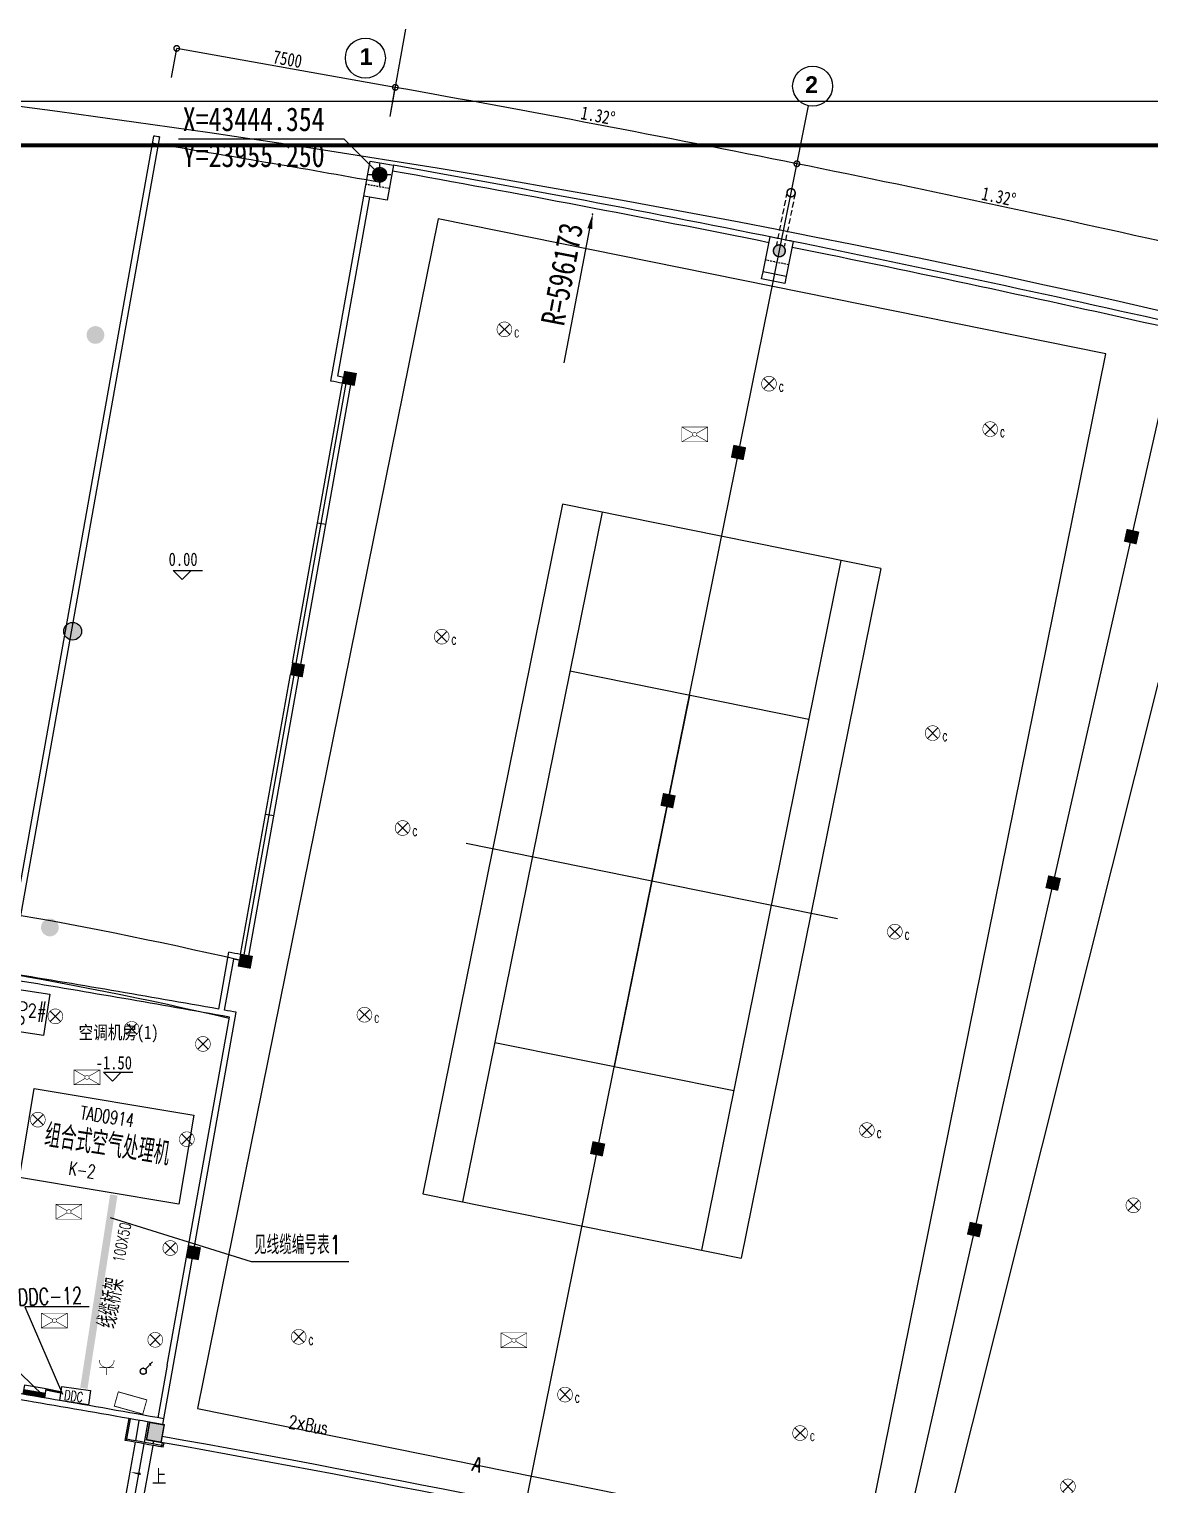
# Model space of a CAD drawing. Extents: x 23618587 to 48466785, y 42305484 to 86624613.
# Drawn here: x 24241519 to 24279362, y 43377924 to 43427102 of the extents above; entities that cross this region are included whole.
import ezdxf

# ---------------------------------------------------------------- set-up
doc = ezdxf.new("R2010")
doc.units = 0
doc.header["$MEASUREMENT"] = 0
doc.linetypes.add('HIDDEN', pattern=[9.525, 6.35, -3.175])
doc.layers.get('0').update_dxf_attribs({"linetype": 'CONTINUOUS'})
doc.layers.get('DEFPOINTS').update_dxf_attribs({"linetype": 'CONTINUOUS'})
for name, color, linetype in [('AC-W', 7, 'CONTINUOUS'), ('EQUIP', 3, 'CONTINUOUS'), ('FRAME', 7, 'CONTINUOUS'), ('J-DIM', 7, 'CONTINUOUS'), ('SIG_TEXT', 7, 'CONTINUOUS'), ('楼控', 1, 'CONTINUOUS'), ('设备-动力', 3, 'CONTINUOUS'), ('设备-插座', 3, 'CONTINUOUS'), ('设备-照明', 3, 'CONTINUOUS'), ('设备-箱柜', 3, 'CONTINUOUS')]:
    doc.layers.add(name, color=color, linetype=linetype)
doc.styles.add('_TXT', font='TXT.shx')
doc.styles.add('DFHZ', font='romans.shx', dxfattribs={"width": 0.7, "bigfont": 'dfhz.shx'})
doc.styles.add('IDQSTYLE', font='simplex.shx', dxfattribs={"width": 0.7, "bigfont": 'hzfs1.shx'})
doc.styles.add('Q1', font='SimSun.ttf', dxfattribs={"width": 0.8, "height": 450})
doc.styles.add('Q200', font='SimSun.ttf', dxfattribs={"width": 0.8, "height": 450})
doc.styles.add('ROMANC', font='romanc', dxfattribs={"width": 0.8})
doc.styles.add('Romans', font='romans.shx', dxfattribs={"width": 0.7, "height": 450})
doc.styles.add('T-SG-01$0$Arial', font='ARIALBD.TTF')
doc.dimstyles.new('Q2', dxfattribs={"dimscale": 150, "dimtxt": 2.5, "dimasz": 2.5, "dimexe": 0, "dimexo": 0, "dimgap": 0.5, "dimtad": 1, "dimdec": 4, "dimdsep": 46, "dimtxsty": 'Q200', "dimblk1": 'DOTSMALL', "dimblk2": 'DOTSMALL', "dimsah": 1, "dimcen": 2.5, "dimadec": 0, "dimazin": 0, "dimtfac": 1, "dimtdec": 3, "dimtmove": 2, "dimatfit": 3, "dimldrblk": 'DOTSMALL', "dimfxl": 1, "dimtolj": 1, "dimtzin": 10, "dimarcsym": 0})

# ---------------------------------------------------------------- blocks, each defined once
blk = doc.blocks.new('_DOTSMALL')
at = {"color": 0, "linetype": 'ByBlock', "const_width": 0.5}
blk.add_lwpolyline([(-0.0625, 0, 1), (0.0625, 0, 1)], format="xyb", close=True, dxfattribs=at)
blk = doc.blocks.new('*D43')
at = {"color": 0, "linetype": 'ByBlock'}
blk.add_arc((24148685, 42835268), 599173, 77.24798, 78.56798, dxfattribs=at)
at = {"layer": 'DEFPOINTS', "color": 0, "linetype": 'ByBlock'}
for p in [(24267841, 43424513), (24267246, 43421573), (24276450, 43420660), (24281163, 43420637), (24280721, 43418686)]:
    blk.add_point(p, dxfattribs=at)
at = {"color": 0, "linetype": 'ByBlock', "xscale": 375, "yscale": 375, "zscale": 375}
for p, rotation in [((24267444, 43422553), 168.5679804381962), ((24280942, 43419662), 347.2479804383815)]:
    blk.add_blockref('_DOTSMALL', p, dxfattribs=dict(at, rotation=rotation))
at = {"color": 0, "linetype": 'ByBlock', "insert": (24274264, 43421440), "char_height": 450, "attachment_point": 5, "rotation": 347.908, "style": 'Q200'}
blk.add_mtext('\\A1;1.32°', dxfattribs=at)
blk = doc.blocks.new('*D44')
at = {"color": 0, "linetype": 'ByBlock'}
blk.add_arc((24148685, 42835268), 599173, 78.56798, 79.88798, dxfattribs=at)
at = {"layer": 'DEFPOINTS', "color": 0, "linetype": 'ByBlock'}
for p in [(24254060, 43426118), (24253708, 43424149), (24267841, 43424513), (24262931, 43423448), (24267246, 43421573)]:
    blk.add_point(p, dxfattribs=at)
at = {"color": 0, "linetype": 'ByBlock', "xscale": 375, "yscale": 375, "zscale": 375}
for p, rotation in [((24253884, 43425133), 169.887980437943), ((24267444, 43422553), 348.5679804380366)]:
    blk.add_blockref('_DOTSMALL', p, dxfattribs=dict(at, rotation=rotation))
at = {"color": 0, "linetype": 'ByBlock', "insert": (24260728, 43424177), "char_height": 450, "attachment_point": 5, "rotation": 349.228, "style": 'Q200'}
blk.add_mtext('\\A1;1.32°', dxfattribs=at)
blk = doc.blocks.new('A$C78551AF3')
for points in [[(1500, 2500), (1500, 1500), (2500, 1500, 0.4142136)], [(500, 1500, 0.4142136), (1500, 500), (1500, 1500)]]:
    blk.add_hatch(color=256).paths.add_polyline_path(points)
for p, q in [((1500, 0), (1500, 3000)), ((0, 1500), (3000, 1500))]:
    blk.add_line(p, q)
blk.add_circle((1500, 1500), 1000)
blk = doc.blocks.new('A$C5D383393')
at = {"xscale": 0.25, "yscale": 0.25, "zscale": 0.25}
blk.add_blockref('A$C78551AF3', (0, 0), dxfattribs=at)
blk = doc.blocks.new('*D45')
at = {"color": 0, "linetype": 'ByBlock'}
for p, q in [((24246325, 43425465), (24246501, 43426450)), ((24253884, 43425133), (24246501, 43426450)), ((24253708, 43424149), (24253884, 43425133))]:
    blk.add_line(p, q, dxfattribs=at)
at = {"layer": 'DEFPOINTS', "color": 0, "linetype": 'ByBlock'}
for p in [(24246501, 43426450), (24246325, 43425465), (24253708, 43424149)]:
    blk.add_point(p, dxfattribs=at)
at = {"color": 0, "linetype": 'ByBlock', "xscale": 375, "yscale": 375, "zscale": 375}
for p, rotation in [((24246501, 43426450), 169.8879804381706), ((24253884, 43425133), 349.8879804381706)]:
    blk.add_blockref('_DOTSMALL', p, dxfattribs=dict(at, rotation=rotation))
at = {"color": 0, "linetype": 'ByBlock', "insert": (24250245, 43426087), "char_height": 450, "attachment_point": 5, "rotation": 349.888, "style": 'Q200'}
blk.add_mtext('\\A1;7500', dxfattribs=at)
blk = doc.blocks.new('A$C17436CD9')
at = {"layer": '楼控', "color": 1}
blk.add_lwpolyline([(1268, 0), (0, 195), (215, 1594), (1483, 1399)], close=True, dxfattribs=at)
for centre in [(547, 996), (440, 518)]:
    blk.add_circle(centre, 161, dxfattribs=at)
blk = doc.blocks.new('*X14')
at = {"color": 0}
for p, q in [((-250, 33), (-183, 100)), ((-250, 68), (-218, 100)), ((-247, 0), (-147, 100)), ((-212, 0), (-112, 100)), ((-177, 0), (-77, 100)), ((-141, 0), (-41, 100)), ((-106, 0), (-6, 100)), ((-71, 0), (29, 100)), ((-35, 0), (65, 100)), ((0, 0), (100, 100)), ((35, 0), (135, 100)), ((71, 0), (171, 100)), ((106, 0), (206, 100)), ((141, 0), (241, 100)), ((177, 0), (250, 73)), ((212, 0), (250, 38)), ((247, 0), (250, 3))]:
    blk.add_line(p, q, dxfattribs=at)
blk = doc.blocks.new('_LINKPT1')
blk.add_line((0, 0), (0, 0))
blk = doc.blocks.new('M_Z1')
for p, q in [((-0.75, 0.6), (-0.75, 0)), ((0.75, 0.6), (-0.75, 0.6)), ((-0.75, 0.3), (0.75, 0.3)), ((-0.75, 0), (0.75, 0)), ((0.75, 0), (0.75, 0.6))]:
    blk.add_line(p, q)
at = {"const_width": 0.3}
blk.add_lwpolyline([(-0.75, 0.15), (0.75, 0.15)], dxfattribs=at)
at = {"xscale": 0.003, "yscale": 0.003, "zscale": 0.003}
blk.add_blockref('*X14', (0, 0), dxfattribs=at)
for p in [(-0.75, 0.3), (0, 0.6), (0, 0), (0.75, 0.3)]:
    blk.add_blockref('_LINKPT1', p)
at = {"width": 0.8, "flags": 9}
blk.add_attdef('A', (0, 0), '', height=0.00003, dxfattribs=at)
blk.add_attdef('A', (0, 0), '', height=0.00003, dxfattribs=at)
blk = doc.blocks.new('A$C165A5DEC')
at = {"layer": '楼控', "color": 1}
blk.add_lwpolyline([(347, 1085), (803, 911), (456, 0), (0, 174)], close=True, dxfattribs=at)
at = {"layer": '楼控', "style": 'DFHZ', "width": 0.7}
blk.add_text('DDC', height=336, rotation=69.4255, dxfattribs=at).set_placement((455, 134))
blk = doc.blocks.new('HC000001')
at = {"color": 0, "linetype": 'Continuous'}
for p, q in [((1.77, 1.77), (-1.77, -1.77)), ((-1.77, 1.77), (1.77, -1.77))]:
    blk.add_line(p, q, dxfattribs=at)
at = {"color": 0, "linetype": 'Continuous', "const_width": 0.2}
blk.add_lwpolyline([(1.77, -1.77, 0.198912), (2.5, 0, 0.198912), (1.77, 1.77, 0.198912), (0, 2.5, 0.198912), (-1.77, 1.77, 0.198912), (-2.5, 0, 0.198912), (-1.77, -1.77, 0.198912), (0, -2.5, 0.198912)], format="xyb", close=True, dxfattribs=at)
at = {"color": 0, "style": 'IDQSTYLE', "width": 0.7}
for tag, p in [('PSFHATT', (-5.49, 3.24)), ('C', (3.36, -2.66))]:
    blk.add_attdef(tag, p, '', height=2.5, dxfattribs=at)
blk = doc.blocks.new('HC000704')
at = {"color": 0, "linetype": 'Continuous', "const_width": 0.2}
for points in [[(-0.61, 0.35), (-4.38, 2.5)], [(-4.38, 2.5), (4.37, 2.5), (4.37, -2.5), (-4.38, -2.5), (-4.38, 2.5)], [(4.37, 2.5), (0.61, 0.35)], [(-0.61, -0.35), (-4.38, -2.5)], [(0.61, -0.35), (4.37, -2.5)]]:
    blk.add_lwpolyline(points, dxfattribs=at)
at = {"color": 0, "linetype": 'Continuous', "const_width": 0.16}
blk.add_lwpolyline([(0, -0.71, 0.198912), (0.5, -0.5, 0.198912), (0.71, 0, 0.198912), (0.5, 0.5, 0.198912), (0, 0.71, 0.198912), (-0.5, 0.5, 0.198912), (-0.71, 0, 0.198912), (-0.5, -0.5, 0.198912)], format="xyb", close=True, dxfattribs=at)
at = {"color": 0, "style": 'IDQSTYLE', "width": 0.7}
blk.add_attdef('PSFHATT', (6.37, -2.5), '', height=2.5, dxfattribs=at)
blk = doc.blocks.new('HC000426')
at = {"color": 0, "linetype": 'Continuous', "const_width": 0.3}
blk.add_lwpolyline([(5, 2.5), (-5, 2.5), (-5, -2.5), (5, -2.5)], close=True, dxfattribs=at)
at = {"color": 0, "style": 'IDQSTYLE', "width": 0.7}
blk.add_attdef('PSFHATT', (7, -2.5), '', height=2.5, dxfattribs=at)
blk = doc.blocks.new('HC002297100793')
at = {"color": 0}
for p, q in [((0.74, 1.78), (3.12, 4.17)), ((2.09, 3.72), (2.47, 2.92))]:
    blk.add_line(p, q, dxfattribs=at)
blk.add_circle((0, 1.04), 1.04, dxfattribs=at)
for p in [(-1.04, 1.04), (0, 2.08), (0, 0), (1.04, 1.04)]:
    blk.add_point(p, dxfattribs=at)
at = {"color": 0, "width": 0.7}
blk.add_attdef('PSFHATT', (3.15, 0), '', height=0.025, dxfattribs=at)
blk = doc.blocks.new('HC001494')
at = {"color": 0, "linetype": 'Continuous'}
for p, q in [((-1.77, 1.77), (1.77, -1.77)), ((1.77, 1.77), (-1.77, -1.77))]:
    blk.add_line(p, q, dxfattribs=at)
at = {"color": 0, "linetype": 'Continuous', "const_width": 0.2}
blk.add_lwpolyline([(1.77, -1.77, 0.198912), (2.5, 0, 0.198912), (1.77, 1.77, 0.198912), (0, 2.5, 0.198912), (-1.77, 1.77, 0.198912), (-2.5, 0, 0.198912), (-1.77, -1.77, 0.198912), (0, -2.5, 0.198912)], format="xyb", close=True, dxfattribs=at)
at = {"color": 0, "style": 'IDQSTYLE', "width": 0.7}
blk.add_attdef('PSFHATT', (4.5, -2.5), '', height=2.5, dxfattribs=at)
blk = doc.blocks.new('HC000133')
at = {"color": 0, "linetype": 'Continuous', "const_width": 0.2}
blk.add_lwpolyline([(-2.5, 5, 0.198912), (-1.77, 3.23, 0.198912), (0, 2.5, 0.198912), (1.77, 3.23, 0.198912), (2.5, 5)], format="xyb", dxfattribs=at)
for points in [[(-2.55, 2.48), (2.48, 2.48)], [(0, 2.5), (0, 0)]]:
    blk.add_lwpolyline(points, dxfattribs=at)
at = {"color": 0, "style": 'IDQSTYLE', "width": 0.7}
blk.add_attdef('PSFHATT', (4.5, 0), '', height=2.5, dxfattribs=at)

msp = doc.modelspace()

# ---------------------------------------------------------------- hatches: boundary and pattern name
at = {"layer": 'AC-W'}
h = msp.add_hatch(color=7, dxfattribs=at)
edge = h.paths.add_edge_path()
edge.add_arc((24253357.32095, 43422179.67543), 200, 259.887980439, 79.887980439, ccw=False)
edge.add_arc((24253357.32095, 43422179.67543), 200, 79.887980439, 259.887980439, ccw=False)
h = msp.add_hatch(color=7, dxfattribs=at)
edge = h.paths.add_edge_path()
edge.add_arc((24243758.35782, 43416769.64643), 300, 0, 360)
edge = h.paths.add_edge_path()
edge.add_arc((24242989.33098, 43406761.96565), 300, 0, 360)
edge = h.paths.add_edge_path()
edge.add_arc((24242220.18923, 43396753.64052), 300, 0, 360)
edge = h.paths.add_edge_path()
edge.add_arc((24266850.34175, 43419613.01076), 200, 258.567980438, 78.567980438, ccw=False)
edge.add_arc((24266850.34175, 43419613.01076), 200, 78.567980438, 258.567980438, ccw=False)
edge = h.paths.add_edge_path()
edge.add_arc((24280279.62121, 43416735.52856), 200, 257.247980438, 77.247980438, ccw=False)
edge.add_arc((24280279.62121, 43416735.52856), 200, 77.247980438, 257.247980438, ccw=False)
edge = h.paths.add_edge_path()
edge.add_arc((24293639.57133, 43413549.77762), 200, 255.927980438, 75.927980438, ccw=False)
edge.add_arc((24293639.57133, 43413549.77762), 200, 75.927980438, 255.927980438, ccw=False)
msp.add_hatch(color=7, dxfattribs=at).paths.add_polyline_path([(24245974.79493, 43379360.44461), (24246080.39864, 43379951.29162), (24245588.25323, 43380039.0629), (24245482.61722, 43379448.54169)])

# ---------------------------------------------------------------- linework, layer by layer
at = {"layer": 'AC-W', "color": 7}
for p, q in [((24253708.46746, 43424148.60817), (24254235.18721, 43427102.00727)), ((24267246.23877, 43421572.99129), (24267840.85416, 43424513.47298)), ((24245718.86199, 43423490.77511), (24240969.1851, 43396858.60247)), ((24245916.20589, 43423458.18717), (24241201.66816, 43397023.04524)), ((24246564.84241, 43423394.55895), (24252142.43743, 43423394.55895)), ((24253357.32095, 43422179.67543), (24252142.43743, 43423394.55895)), ((24251708.1618, 43415210.83647), (24252823.0758, 43421462.33163)), ((24251940.18761, 43415372.71539), (24253019.96908, 43421427.21698)), ((24255335.44584, 43420691.4665), (24247209.03548, 43380504.88348)), ((24277879.13875, 43416132.74849), (24255335.44584, 43420691.4665)), ((24269752.72839, 43375946.16547), (24277879.13875, 43416132.74849)), ((24250416.46898, 43405689.86374), (24252137.09477, 43415337.67856)), ((24250534.60494, 43405668.79495), (24252255.23073, 43415316.60977)), ((24250692.11956, 43405640.70323), (24252412.74535, 43415288.51805)), ((24272217.85149, 43375388.27372), (24282186.64664, 43415157.89936)), ((24259523.32938, 43411055.22895), (24254811.99342, 43387756.81241)), ((24259523.32938, 43411055.22895), (24254811.99342, 43387756.81241)), ((24270275.69074, 43408880.91866), (24259523.32938, 43411055.22895)), ((24270275.69074, 43408880.91866), (24259523.32938, 43411055.22895)), ((24260866.14935, 43410783.68792), (24256154.81339, 43387485.27138)), ((24268932.87077, 43409152.45969), (24264221.5348, 43385854.04315)), ((24270275.69074, 43408880.91866), (24265564.35477, 43385582.50212)), ((24246386.66236, 43408813.25635), (24247375.42221, 43408813.25635)), ((24246386.66236, 43408813.25635), (24246686.66236, 43408513.25635)), ((24246986.66236, 43408813.25635), (24246686.66236, 43408513.25635)), ((24248660.73646, 43395845.20005), (24250346.23967, 43405296.07717)), ((24248778.87242, 43395824.13126), (24250464.37564, 43405275.00838)), ((24248936.38704, 43395796.03954), (24250621.89026, 43405246.91666)), ((24267845.71562, 43403776.27901), (24259778.9942, 43405407.50724)), ((24263812.35491, 43404591.89313), (24261275.32924, 43392045.83794)), ((24268811.96887, 43397051.34372), (24256275.71529, 43399586.38735)), ((24247924.55731, 43393995.58113), (24248266.92524, 43395915.29103)), ((24248121.45059, 43393960.46648), (24248428.72236, 43395683.38682)), ((24248590.50715, 43395451.41347), (24248625.6218, 43395648.30677)), ((24246066.00867, 43380157.03454), (24248515.2557, 43393890.34127)), ((24246185.47227, 43381966.01104), (24248283.25396, 43393728.59734)), ((24265308.68995, 43391230.22383), (24257241.96853, 43392861.45206)), ((24244032.12412, 43391862.85936), (24245020.88398, 43391862.85936)), ((24244032.12412, 43391862.85936), (24244332.12412, 43391562.85936)), ((24244632.12412, 43391862.85936), (24244332.12412, 43391562.85936)), ((24254811.99342, 43387756.81241), (24265564.35477, 43385582.50212)), ((24246185.47221, 43381966.01075), (24245868.11817, 43380194.20712)), ((24247209.03548, 43380504.88348), (24269752.23831, 43375946.26457)), ((24244761.04871, 43379423.97267), (24244891.53462, 43380162.63199)), ((24244810.28675, 43379415.27695), (24244940.77276, 43380153.93688)), ((24245116.38715, 43379411.89394), (24245238.55264, 43380101.25331)), ((24245413.76079, 43379359.11077), (24245536.3037, 43380048.40707)), ((24246030.89043, 43379960.12112), (24246066.00867, 43380157.03454)), ((24244348.60001, 43375079.4001), (24245107.66229, 43379362.66106)), ((24245711.10582, 43379306.16502), (24245728.63089, 43379404.43079)), ((24245999.61576, 43379203.83837), (24246026.03245, 43379351.49391)), ((24244643.60596, 43375027.03718), (24245405.00904, 43379309.88266)), ((24244938.58351, 43374974.513), (24245702.32715, 43379256.94171)), ((24246048.83388, 43379195.03058), (24246075.25096, 43379342.68834))]:
    msp.add_line(p, q, dxfattribs=at)
at = {"layer": 'AC-W', "color": 7, "ltscale": 300}
for p, q in [((24251320.4565, 43342817.09019), (24267246.23877, 43421572.99129)), ((24262985.28361, 43340318.06729), (24280721.08484, 43418686.19764))]:
    msp.add_line(p, q, dxfattribs=at)
at = {"layer": 'AC-W', "color": 7, "linetype": 'HIDDEN', "ltscale": 30}
for p, q in [((24267111.86439, 43421602.21118), (24266751.99799, 43419822.60612)), ((24267381.40854, 43421547.70477), (24267021.54214, 43419768.09971))]:
    msp.add_line(p, q, dxfattribs=at)
at = {"layer": 'AC-W', "color": 7, "linetype": 'ByBlock'}
msp.add_line((24259585.92544, 43415822.97262), (24260452.77584, 43420360.86189), dxfattribs=at)
at = {"layer": 'AC-W', "color": 7}
msp.add_lwpolyline([(24253033.7637, 43422643.69127), (24253821.3368, 43422503.23267), (24253610.6489, 43421321.87303), (24252823.0758, 43421462.33163)], close=True, dxfattribs=at)
at = {"layer": 'AC-W', "color": 7, "const_width": 50}
for points in [[(24253392.4356, 43422376.5687, -1), (24253322.2063, 43421982.78215, -1), (24253392.4356, 43422376.5687, -1)], [(24266889.98278, 43419809.04287, -1), (24266810.70073, 43419416.97865, -1), (24266889.98278, 43419809.04287, -1)], [(24266889.98278, 43419809.04287, -1), (24266810.70073, 43419416.97865, -1), (24266889.98278, 43419809.04287, -1)]]:
    msp.add_lwpolyline(points, format="xyb", dxfattribs=at)
msp.add_lwpolyline([(24267111.86439, 43421602.21118, 0.9999977471), (24267381.40854, 43421547.70477, 0.9999977471)], format="xyb", close=True, dxfattribs=at)
at = {"layer": 'AC-W', "color": 7}
for points in [[(24267321.68803, 43419925.79293), (24267083.84187, 43418749.60026), (24266299.71342, 43418908.16436), (24266537.55958, 43420084.35703)], [(24267321.68803, 43419925.79293), (24267083.84187, 43418749.60026), (24266299.71342, 43418908.16436), (24266537.55958, 43420084.35703)], [(24267083.84187, 43418749.60026), (24267034.29059, 43418504.56012), (24266250.16214, 43418663.12422), (24266299.71342, 43418908.16436)]]:
    msp.add_lwpolyline(points, dxfattribs=at)
at = {"layer": 'AC-W', "color": 7, "const_width": 40}
for points in [[(24252172.28723, 43415534.55793), (24252566.04599, 43415464.17301), (24252495.66107, 43415070.41425), (24252101.9023, 43415140.79917), (24252172.28723, 43415534.55793)], [(24265315.94023, 43413036.23304), (24265708.00003, 43412956.9291), (24265628.6961, 43412564.8693), (24265236.6363, 43412644.17324), (24265315.94023, 43413036.23304)], [(24278594.64316, 43410196.17175), (24278984.77205, 43410107.85725), (24278896.45755, 43409717.72836), (24278506.32866, 43409806.04286), (24278594.64316, 43410196.17175)], [(24250416.54679, 43405689.84984), (24250810.30555, 43405619.46491), (24250739.92062, 43405225.70615), (24250346.16186, 43405296.09107), (24250416.54679, 43405689.84984)], [(24262937.47866, 43401274.3063), (24263329.53846, 43401195.00237), (24263250.23453, 43400802.94257), (24262858.17473, 43400882.2465), (24262937.47866, 43401274.3063)], [(24275945.86139, 43398492.15726), (24276335.99028, 43398403.84276), (24276247.67578, 43398013.71387), (24275857.54689, 43398102.02837), (24275945.86139, 43398492.15726)], [(24248660.81426, 43395845.18614), (24249054.57303, 43395774.80121), (24248984.1881, 43395381.04245), (24248590.42934, 43395451.42738), (24248660.81426, 43395845.18614)], [(24260559.01709, 43389512.37956), (24260951.07689, 43389433.07563), (24260871.77296, 43389041.01583), (24260479.71316, 43389120.31976), (24260559.01709, 43389512.37956)], [(24273297.07963, 43386788.14277), (24273687.20852, 43386699.82827), (24273598.89402, 43386309.69938), (24273208.76513, 43386398.01388), (24273297.07963, 43386788.14277)], [(24246905.08174, 43386000.52243), (24247298.8405, 43385930.1375), (24247228.45558, 43385536.37874), (24246834.69682, 43385606.76367), (24246905.08174, 43386000.52243)]]:
    msp.add_lwpolyline(points, dxfattribs=at)
at = {"layer": 'AC-W', "color": 7, "const_width": 50}
msp.add_lwpolyline([(24245482.61722, 43379448.54169), (24245588.25323, 43380039.0629), (24246080.39864, 43379951.29162), (24245974.79493, 43379360.44461)], close=True, dxfattribs=at)
at = {"layer": 'AC-W', "color": 7}
msp.add_lwpolyline([(24245522.32485, 43378247.64097, 0, 0, 0.0003602214), (24245284.93361, 43378290.04062, 80, 0, 0.0004098929), (24244928.7453, 43378353.0625, 80, 80, 0)], format="xyseb", dxfattribs=at)
for centre, radius in [((24252873.29406, 43426122.68664), 675), ((24267974.64262, 43425175.08136), 675), ((24242989.33098, 43406761.96565), 300)]:
    msp.add_circle(centre, radius, dxfattribs=at)
at = {"layer": 'AC-W', "color": 7, "ltscale": 300}
for centre, radius, start, end in [((24188821.13531, 43021308.72205), 406562.16494, 71.8256262681, 83.5120720688), ((24148685.34615, 42835267.72991), 595922.67138, 79.88798044289, 80.63313552081), ((24217081.90504, 43259686.59022), 139572.90006, 76.9382095703, 84.0060016863), ((24217017.53761, 43259178.507), 138085.04403, 76.91713303, 84.0104144439)]:
    msp.add_arc(centre, radius, start, end, dxfattribs=at)
at = {"layer": 'AC-W', "color": 7}
for centre, radius, start, end in [((24148685.33429, 42835267.65817), 596172.74409, 80.61360024403, 80.63282302196), ((24148685.34615, 42835267.72991), 596372.67138, 78.60636810144, 79.84955091738), ((24148685.34615, 42835267.72991), 596572.67138, 77.15187441451, 79.84956380561), ((24148685.34615, 42835267.72991), 596572.67138, 78.52952197645, 78.60635524134), ((24148685.34615, 42835267.72991), 596372.67138, 77.28640995939, 78.5295090725), ((24148685.34615, 42835267.72991), 589222.67138, 79.88798044289, 79.90742835511), ((24148685.34615, 42835267.72991), 589022.67138, 79.88798044289, 79.92688949391), ((24148685.34615, 42835267.72991), 584222.67138, 79.86052032333, 79.88798044289), ((24148685.34615, 42835267.72991), 574222.67138, 79.86004211788, 79.88798044289), ((24148685.34615, 42835267.72991), 569422.67138, 79.8879804429, 79.9282287757), ((24148685.34615, 42835267.72991), 569222.67138, 79.8879804429, 79.9081116748), ((24148685.34615, 42835267.72991), 567472.67138, 79.9283670843, 80.6704958185), ((24148685.34615, 42835267.72991), 567272.67138, 79.8879804429, 80.6202662235), ((24148685.34615, 42835267.72991), 567472.67138, 79.8677871167, 79.9081737602), ((24148685.34615, 42835267.72991), 553522.67138, 79.8672782008, 80.6384578751), ((24148685.34615, 42835267.72991), 553322.67138, 79.8672707207, 80.6387291592), ((24148685.34615, 42835267.72991), 552572.67138, 79.8514824708, 79.9871055448), ((24148685.34615, 42835267.72991), 552622.67138, 79.8566669222, 79.9819210913), ((24148685.34615, 42835267.72991), 552722.67138, 77.3982617039, 79.8620586459), ((24148685.34615, 42835267.72991), 552922.67138, 77.3982617039, 79.8620602048)]:
    msp.add_arc(centre, radius, start, end, dxfattribs=at)
at = {"layer": 'AC-W', "color": 7, "linetype": 'HIDDEN', "ltscale": 10}
for start, end in [(79.84951222523, 79.92644866156), (78.52947033251, 78.60640676284), (78.52947033251, 78.60640676284)]:
    msp.add_arc((24148685.34615, 42835267.72991), 595772.67138, start, end, dxfattribs=at)
at = {"layer": 'AC-W', "color": 7, "linetype": 'ByBlock'}
msp.add_point((24260546.59199, 43420851.98156), dxfattribs=at)
msp.add_solid([(24260370.92257, 43420376.49791), (24260534.62912, 43420345.22586), (24260546.59199, 43420851.98156)], dxfattribs=at)
at = {"layer": 'AC-W', "color": 7}
for points in [[(24252172.28723, 43415534.55793), (24252566.04599, 43415464.17301), (24252101.9023, 43415140.79917), (24252495.66107, 43415070.41425)], [(24265315.94023, 43413036.23304), (24265708.00003, 43412956.9291), (24265236.6363, 43412644.17324), (24265628.6961, 43412564.8693)], [(24278594.64316, 43410196.17175), (24278984.77205, 43410107.85725), (24278506.32866, 43409806.04286), (24278896.45755, 43409717.72836)], [(24250416.54679, 43405689.84984), (24250810.30555, 43405619.46491), (24250346.16186, 43405296.09107), (24250739.92062, 43405225.70615)], [(24262937.47866, 43401274.3063), (24263329.53846, 43401195.00237), (24262858.17473, 43400882.2465), (24263250.23453, 43400802.94257)], [(24275945.86139, 43398492.15726), (24276335.99028, 43398403.84276), (24275857.54689, 43398102.02837), (24276247.67578, 43398013.71387)], [(24248660.81426, 43395845.18614), (24249054.57303, 43395774.80121), (24248590.42934, 43395451.42738), (24248984.1881, 43395381.04245)], [(24260559.01709, 43389512.37956), (24260951.07689, 43389433.07563), (24260479.71316, 43389120.31976), (24260871.77296, 43389041.01583)], [(24273297.07963, 43386788.14277), (24273687.20852, 43386699.82827), (24273208.76513, 43386398.01388), (24273598.89402, 43386309.69938)], [(24246905.08174, 43386000.52243), (24247298.8405, 43385930.1375), (24246834.69682, 43385606.76367), (24247228.45558, 43385536.37874)]]:
    msp.add_solid(points, dxfattribs=at)
at = {"layer": 'FRAME'}
msp.add_lwpolyline([(24221262.63462, 43298521.29116), (24221262.63462, 43424671.29116), (24399612.63462, 43424671.29116), (24399612.63462, 43298521.29116)], close=True, dxfattribs=at)
at = {"layer": 'FRAME', "const_width": 135}
msp.add_lwpolyline([(24225012.63462, 43300021.29116), (24225012.63462, 43423171.29116), (24398112.63462, 43423171.29116), (24398112.63462, 43300021.29116)], close=True, dxfattribs=at)
at = {"layer": '楼控'}
for p, q in [((24244260.05384, 43386956.74447), (24249011.21461, 43385475.04405)), ((24249011.21461, 43385475.04405), (24252309.79127, 43385475.04405)), ((24243543.57625, 43383940.82656), (24241372.12631, 43383940.82656)), ((24241372.12631, 43383940.82656), (24242642.21937, 43380993.20933))]:
    msp.add_line(p, q, dxfattribs=at)
at = {"layer": '楼控', "color": 1}
msp.add_line((24238488.2013, 43384326.64861), (24241992.74283, 43380944.19453), dxfattribs=at)
msp.add_lwpolyline([(24241689.76039, 43391316.60613), (24247078.75616, 43390418.81868), (24246577.78129, 43387411.70222), (24241188.78552, 43388309.48968)], close=True, dxfattribs=at)
at = {"layer": '楼控', "const_width": 250}
msp.add_lwpolyline([(24243366.98972, 43381186.76434), (24244378.29246, 43387716.29392)], dxfattribs=at)
at = {"layer": '楼控', "color": 1, "const_width": 80}
msp.add_lwpolyline([(24242102.23239, 43381147.57881), (24242583.25356, 43381048.1143)], dxfattribs=at)

# ---------------------------------------------------------------- block references
at = {"layer": 'AC-W', "color": 7, "xscale": -1}
msp.add_blockref('A$C5D383393', (24253732.32133, 43421804.67531), dxfattribs=at)
at = {"layer": 'EQUIP', "xscale": 500, "yscale": 500, "zscale": 500, "rotation": 350.3646999999999}
msp.add_blockref('M_Z1', (24241678.25292, 43380934.68802), dxfattribs=at)
at = {"layer": '楼控', "color": 1}
msp.add_blockref('A$C17436CD9', (24240737.95384, 43393099.55289), dxfattribs=at)
at = {"layer": '楼控', "color": 1, "rotation": 282.6575232417414}
msp.add_blockref('A$C165A5DEC', (24242454.75477, 43381213.87844), dxfattribs=at)
at = {"layer": '设备-动力', "xscale": 100, "yscale": 100, "zscale": 100}
for p in [(24263995.30297, 43413410.6679), (24243472.37485, 43391690.4699), (24242862.4861, 43387150.18697), (24242371.18683, 43383473.91311), (24257888.82573, 43382808.88991)]:
    msp.add_blockref('HC000704', p, dxfattribs=at)
at = {"layer": '设备-插座', "xscale": 100, "yscale": 100, "zscale": 100}
msp.add_blockref('HC000133', (24244139.50414, 43381637.52102), dxfattribs=at)
at = {"layer": '设备-照明', "color": 3}
ref = msp.add_blockref('HC000001', (24257568.15686, 43416958.23609), dxfattribs=dict(at, xscale=100, yscale=100, zscale=100))
ref.add_attrib('C', 'C', (24257903.98798, 43416691.83199), dxfattribs={"layer": '0', "color": 0, "height": 250, "style": 'IDQSTYLE', "width": 0.7})
ref = msp.add_blockref('HC000001', (24266501.34648, 43415123.14667), dxfattribs=dict(at, xscale=100, yscale=100, zscale=100))
ref.add_attrib('C', 'C', (24266837.17761, 43414856.74256), dxfattribs={"layer": '0', "color": 0, "height": 250, "style": 'IDQSTYLE', "width": 0.7})
ref = msp.add_blockref('HC000001', (24273970.50494, 43413588.80404), dxfattribs=dict(at, xscale=100, yscale=100, zscale=100))
ref.add_attrib('C', 'C', (24274306.33606, 43413322.39993), dxfattribs={"layer": '0', "color": 0, "height": 250, "style": 'IDQSTYLE', "width": 0.7})
ref = msp.add_blockref('HC000001', (24255449.6515, 43406578.4684), dxfattribs=dict(at, xscale=100, yscale=100, zscale=100))
ref.add_attrib('C', 'C', (24255785.48263, 43406312.06429), dxfattribs={"layer": '0', "color": 0, "height": 250, "style": 'IDQSTYLE', "width": 0.7})
ref = msp.add_blockref('HC000001', (24272026.92746, 43403319.36088), dxfattribs=dict(at, xscale=100, yscale=100, zscale=100))
ref.add_attrib('C', 'C', (24272362.75858, 43403052.95677), dxfattribs={"layer": '0', "color": 0, "height": 250, "style": 'IDQSTYLE', "width": 0.7})
ref = msp.add_blockref('HC000001', (24254130.1065, 43400113.26376), dxfattribs=dict(at, xscale=100, yscale=100, zscale=100))
ref.add_attrib('C', 'C', (24254465.93762, 43399846.85965), dxfattribs={"layer": '0', "color": 0, "height": 250, "style": 'IDQSTYLE', "width": 0.7})
ref = msp.add_blockref('HC000001', (24270751.29843, 43396611.20639), dxfattribs=dict(at, xscale=100, yscale=100, zscale=100))
ref.add_attrib('C', 'C', (24271087.12956, 43396344.80228), dxfattribs={"layer": '0', "color": 0, "height": 250, "style": 'IDQSTYLE', "width": 0.7})
at = {"layer": '设备-照明', "color": 3, "xscale": 100, "yscale": 100, "zscale": 100}
for p in [(24242406.1316, 43393750.97235), (24244981.21744, 43393327.4385), (24247386.88973, 43392819.19787), (24241813.1842, 43390261.05338), (24246844.7664, 43389600.34057), (24278807.04196, 43387367.45548), (24246285.70171, 43385924.06671), (24245777.46108, 43382823.79889), (24276595.17875, 43377869.45466)]:
    msp.add_blockref('HC001494', p, dxfattribs=at)
at = {"layer": '设备-照明', "color": 3}
ref = msp.add_blockref('HC000001', (24252842.63501, 43393805.20562), dxfattribs=dict(at, xscale=100, yscale=100, zscale=100))
ref.add_attrib('C', 'C', (24253178.46613, 43393538.80151), dxfattribs={"layer": '0', "color": 0, "height": 250, "style": 'IDQSTYLE', "width": 0.7})
ref = msp.add_blockref('HC000001', (24269806.99773, 43389908.85679), dxfattribs=dict(at, xscale=100, yscale=100, zscale=100))
ref.add_attrib('C', 'C', (24270142.82885, 43389642.45268), dxfattribs={"layer": '0', "color": 0, "height": 250, "style": 'IDQSTYLE', "width": 0.7})
ref = msp.add_blockref('HC000001', (24250621.90347, 43382924.57344), dxfattribs=dict(at, xscale=100, yscale=100, zscale=100))
ref.add_attrib('C', 'C', (24250957.73459, 43382658.16933), dxfattribs={"layer": '0', "color": 0, "height": 250, "style": 'IDQSTYLE', "width": 0.7})
at = {"layer": '设备-照明', "xscale": 100, "yscale": 100, "zscale": 100}
msp.add_blockref('HC002297100793', (24245369.92887, 43381659.64974), dxfattribs=at)
at = {"layer": '设备-照明', "color": 3}
ref = msp.add_blockref('HC000001', (24259615.07904, 43380974.66423), dxfattribs=dict(at, xscale=100, yscale=100, zscale=100))
ref.add_attrib('C', 'C', (24259950.91016, 43380708.26013), dxfattribs={"layer": '0', "color": 0, "height": 250, "style": 'IDQSTYLE', "width": 0.7})
ref = msp.add_blockref('HC000001', (24267551.76466, 43379673.56823), dxfattribs=dict(at, xscale=100, yscale=100, zscale=100))
ref.add_attrib('C', 'C', (24267887.59578, 43379407.16412), dxfattribs={"layer": '0', "color": 0, "height": 250, "style": 'IDQSTYLE', "width": 0.7})
at = {"layer": '设备-箱柜', "color": 142, "extrusion": (-1.91543e-12, -6.79408e-12, -1), "xscale": 100, "yscale": 100, "zscale": 100, "rotation": 195.7445776795601}
msp.add_blockref('HC000426', (-24244943.34169, 43380690.27521, -0.00034), dxfattribs=at)

# ---------------------------------------------------------------- texts
at = {"layer": 'AC-W', "color": 7, "style": 'T-SG-01$0$Arial'}
for s, p in [('1', (24252680.49383, 43425894.14712)), ('2', (24267719.85411, 43424946.54184))]:
    msp.add_text(s, height=562.5, dxfattribs=at).set_placement(p)
at = {"layer": 'AC-W', "color": 7, "style": 'Q1', "width": 0.8}
for s, height, p in [('X=43444.354', 800, (24246707.08144, 43423658.35234)), ('Y=23955.250', 800, (24246707.08144, 43422442.79274)), ('0.00', 450, (24246228.09712, 43408967.95975)), ('空调机房(1)', 450, (24243192.12172, 43392984.56521)), ('-1.50', 450, (24243767.31466, 43391960.2968)), ('上', 450, (24245660.43443, 43377987.06699))]:
    msp.add_text(s, height=height, dxfattribs=at).set_placement(p)
msp.add_text('R=596173', height=800, rotation=79.185360284, dxfattribs=at).set_placement((24259574.26227, 43417039.78897))
at = {"layer": 'AC-W', "color": 7, "style": 'Q1'}
msp.add_text('A', height=500, rotation=345.416983682, dxfattribs=at).set_placement((24256423.43674, 43378414.17064))
at = {"layer": 'J-DIM', "style": 'DFHZ', "width": 0.7}
msp.add_text('组合式空气处理机', height=800, rotation=351.057121016, dxfattribs=at).set_placement((24241996.48499, 43389363.36106))
msp.add_text('见线缆编号表1', height=640, dxfattribs=at).set_placement((24249112.81314, 43385713.27843))
at = {"layer": 'SIG_TEXT', "style": '_TXT', "width": 0.8}
msp.add_text('2#', height=450, dxfattribs=at).set_placement((24241474.39296, 43393720.36766))
at = {"layer": '楼控', "width": 0.7}
for s, height, rotation, style, p in [('TAD0914', 450, 351.199288985, 'ROMANC', (24243221.51703, 43390284.95959)), ('K-2', 450, 351.199288985, 'ROMANC', (24242828.10861, 43388410.15467)), (' 100X50', 375, 78.803269164, 'Romans', (24244671.07209, 43385236.19438)), ('线缆桥架', 640, 79.807035042, 'DFHZ', (24244440.7001, 43383174.0927)), ('DDC-12', 560, 1.872233107, 'DFHZ', (24241144.42941, 43383977.66511)), ('2×Bus', 448, 350.142137587, 'DFHZ', (24250254.16175, 43379846.36705))]:
    msp.add_text(s, height=height, rotation=rotation, dxfattribs=dict(at, style=style)).set_placement(p)

# ---------------------------------------------------------------- dimensions: what is measured, and where the dimension line sits
at = {"layer": 'AC-W', "color": 7}
dim = msp.add_aligned_dim(p1=(24253708.46746, 43424148.60817), p2=(24246324.96968, 43425465.40756), distance=-1000, dimstyle='Q2', dxfattribs=at)
dim.commit()
dim.dimension.update_dxf_attribs({"geometry": '*D45', "text_midpoint": (24250244.9638, 43426086.81414)})
for base, line1, picture, middle in [((24262930.95812, 43423447.83011), ((24253708.46746, 43424148.60817), (24254059.61396, 43426117.5409)), '*D44', (24260727.74251, 43424176.87838)), ((24276450.13871, 43420659.94707), ((24280721.08484, 43418686.19764), (24281162.54847, 43420636.86672)), '*D43', (24274264.30235, 43421439.55582))]:
    dim = msp.add_angular_dim_2l(base=base, line1=line1, line2=((24267246.23877, 43421572.99129), (24267840.85416, 43424513.47298)), dimstyle='Q2', override={"dimadec": 4, "dimazin": 2}, dxfattribs=at)
    dim.commit()
    dim.dimension.update_dxf_attribs({"geometry": picture, "text_midpoint": middle})

doc.saveas('drawing.dxf')
